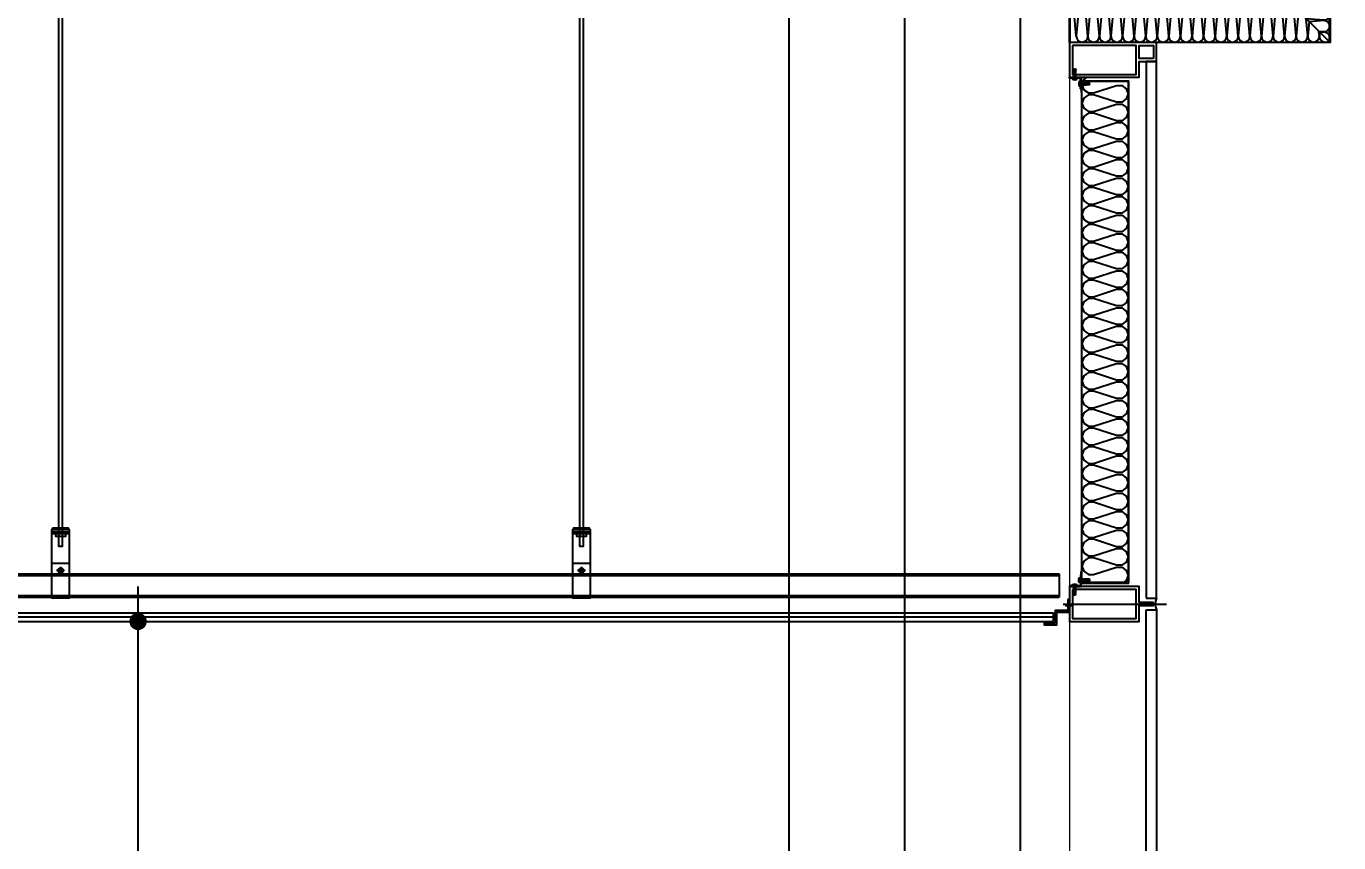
# Model space of a CAD drawing. Header units: millimetres. Extents: x 0 to 672800, y 0 to 118800.
# Drawn here: x 278932 to 281200, y 29061 to 30472 of the extents above; entities that cross this region are included whole.
import ezdxf

# ---------------------------------------------------------------- set-up
doc = ezdxf.new("R2010")
doc.units = ezdxf.units.MM
doc.header["$LTSCALE"] = 200
doc.linetypes.add('CEN-GAUN', pattern=[32.2, 30, -1, 0.2, -1])
doc.linetypes.add('HIDDEN', pattern=[0.375, 0.25, -0.125])
doc.layers.get('DEFPOINTS').update_dxf_attribs({"color": 137})
for name, color, linetype in [('0-S-col', 4, 'Continuous'), ('161', 161, 'Continuous'), ('AA-DWXM-CURT', 4, 'Continuous'), ('BOLT', 8, 'Continuous'), ('CEILING', 6, 'Continuous'), ('CEN', 1, 'CEN-GAUN'), ('deta', 8, 'Continuous'), ('HAT-253', 253, 'Continuous'), ('HAT-INS', 252, 'Continuous'), ('HAT-INS1', 252, 'Continuous'), ('Insul', 252, 'Continuous'), ('PANEL', 6, 'Continuous'), ('STEEL-E', 6, 'Continuous'), ('SYP_INSUL', 252, 'Continuous'), ('WALL', 2, 'Continuous'), ('WIN1', 7, 'Continuous')]:
    doc.layers.add(name, color=color, linetype=linetype)
doc.layers.add('check', color=61, linetype='Continuous', plot=False)
doc.layers.add('insulation', color=8, linetype='Continuous', lineweight=5)
doc.styles.add('$0$스타일1', font='malgun.ttf')
doc.dimstyles.new('CJA', dxfattribs={"dimscale": 300, "dimtxt": 2.7, "dimasz": 1, "dimexe": 2, "dimexo": 3, "dimgap": 1, "dimtad": 1, "dimdec": 0, "dimzin": 1, "dimdsep": 46, "dimlunit": 6, "dimtxsty": '$0$스타일1', "dimblk": 'CJDOT', "dimcen": 0.09, "dimdle": 1, "dimclrd": 256, "dimclre": 256, "dimclrt": 3, "dimadec": 0, "dimazin": 0, "dimtfac": 1, "dimtdec": 0, "dimtix": 1, "dimtmove": 2, "dimatfit": 3, "dimldrblk": 'CJDOT', "dimfxl": 1, "dimtolj": 1, "dimtzin": 1, "dimarcsym": 0})

# ---------------------------------------------------------------- blocks, each defined once
blk = doc.blocks.new('*U333')
at = {"color": 8}
for p, q in [((3539.9, 84), (3509.9, 84)), ((3531.8, 72), (3518, 72)), ((3524.9, 78.2), (3524.9, 65.8)), ((4439.9, 84), (4409.9, 84)), ((4431.8, 72), (4418, 72)), ((4424.9, 78.2), (4424.9, 65.8)), ((326.1, 66), (5250.1, 66)), ((326.1, 63), (5250.1, 63)), ((5250.1, 66), (5250.1, 26)), ((326.1, 29), (5250.1, 29)), ((326.1, 26), (5250.1, 26))]:
    blk.add_line(p, q, dxfattribs=at)
at = {"color": 1}
for p, q in [((5272.5, 11), (5260.7, 11)), ((336.1, -1), (5240.1, -1)), ((336.1, -8), (5240.1, -8)), ((336.1, -16), (5240.1, -16)), ((5240.1, -16), (5240.1, -1))]:
    blk.add_line(p, q, dxfattribs=at)
at = {"color": 8}
for points in [[(3521.5, 2325), (3521.5, 113.9), (3528.2, 113.9), (3528.2, 2325)], [(4421.5, 2325), (4421.5, 113.9), (4428.2, 113.9), (4428.2, 2325)], [(3539.9, 143), (3538.6, 145), (3511.2, 145), (3509.9, 143), (3509.9, 138), (3511.2, 136), (3538.6, 136), (3539.9, 138), (3509.9, 138)], [(4439.9, 143), (4438.6, 145), (4411.2, 145), (4409.9, 143), (4409.9, 138), (4411.2, 136), (4438.6, 136), (4439.9, 138), (4409.9, 138)], [(3516.1, 136), (3516.1, 131), (3533.7, 131), (3533.7, 136)], [(4416.1, 136), (4416.1, 131), (4433.7, 131), (4433.7, 136)]]:
    blk.add_lwpolyline(points, dxfattribs=at)
for points in [[(3509.9, 143), (3539.9, 143), (3539.9, 24), (3509.9, 24)], [(4409.9, 143), (4439.9, 143), (4439.9, 24), (4409.9, 24)]]:
    blk.add_lwpolyline(points, close=True, dxfattribs=at)
at = {"color": 6}
blk.add_lwpolyline([(5243.1, -19), (5224.1, -19), (5224.1, -22), (5246.1, -22), (5246.1, 0), (5268.1, 0), (5268.1, 22), (5265.1, 22), (5265.1, 3), (5243.1, 3)], close=True, dxfattribs=at)
at = {"color": 8}
for centre, radius in [((3524.9, 72), 4.25), ((3524.9, 72), 3.25), ((4424.9, 72), 4.25), ((4424.9, 72), 3.25)]:
    blk.add_circle(centre, radius, dxfattribs=at)
blk = doc.blocks.new('CJDOT')
blk.add_line((-2, 0), (2, 0))
at = {"const_width": 0.5}
blk.add_lwpolyline([(-0.25, 0, 1), (0.25, 0, 1)], format="xyb", close=True, dxfattribs=at)
blk = doc.blocks.new('*D334')
at = {"layer": 'check', "lineweight": -2, "transparency": 16777216}
for p, q in [((279094.1, 29443.6), (279185.6, 29443.6)), ((279125.6, 26473.6), (279125.6, 29413.6)), ((279094.1, 26443.6), (279185.6, 26443.6))]:
    blk.add_line(p, q, dxfattribs=at)
at = {"layer": 'DEFPOINTS', "color": 0, "transparency": 16777216}
for p in [(279004.1, 29443.6), (279125.6, 29443.6), (279004.1, 26443.6)]:
    blk.add_point(p, dxfattribs=at)
at = {"layer": 'check', "lineweight": -2, "transparency": 16777216, "xscale": 30, "yscale": 30, "zscale": 30}
for p, rotation in [((279125.6, 29443.6), 90), ((279125.6, 26443.6), 270)]:
    blk.add_blockref('CJDOT', p, dxfattribs=dict(at, rotation=rotation))
at = {"layer": 'check', "transparency": 16777216, "insert": (279046.9, 27943.6), "char_height": 81, "attachment_point": 5, "rotation": 90, "style": '$0$스타일1'}
blk.add_mtext('\\A1;CH:3,000', dxfattribs=at)
blk = doc.blocks.new('WB-150-C')
at = {"layer": 'WIN1', "color": 251}
blk.add_line((38.9, 30), (217.2, 30), dxfattribs=at)
at = {"layer": 'WIN1'}
blk.add_lwpolyline([(195, 32.5), (170, 32.5), (170, 60), (50, 60), (50, 0), (170, 0), (170, 27.5), (195, 27.5)], close=True, dxfattribs=at)
at = {"layer": 'WIN1', "color": 251}
blk.add_lwpolyline([(55, 55), (55, 5), (165, 5), (165, 55)], close=True, dxfattribs=at)
blk.add_arc((224, 30), 26, 157.3801, 202.6199, dxfattribs=at)
blk = doc.blocks.new('WB-150-E')
at = {"layer": 'WIN1'}
blk.add_lwpolyline([(200, 60), (50, 60), (50, 0), (170, 0), (170, 27.5), (200, 27.5), (200, 60)], dxfattribs=at)
at = {"layer": 'WIN1', "color": 251}
blk.add_lwpolyline([(55, 55), (55, 5), (165, 5), (165, 55)], close=True, dxfattribs=at)
blk.add_lwpolyline([(195, 32.5), (170, 32.5), (170, 55), (195, 55), (195, 32.5)], dxfattribs=at)
blk = doc.blocks.new('WWW-150')
at = {"layer": 'AA-DWXM-CURT'}
for points in [[(182, 3040), (200, 3040), (200, 3967.5), (182, 3967.5)], [(182, 3020), (200, 3020), (200, 1040), (182, 1040)]]:
    blk.add_lwpolyline(points, close=True, dxfattribs=at)
at = {"layer": 'insulation'}
blk.add_line((50, 3940), (50, 60), dxfattribs=at)
for name, p in [('WB-150-E', (0, 3940)), ('WB-150-C', (0, 3000))]:
    blk.add_blockref(name, p, dxfattribs=at)
blk = doc.blocks.new('SCW-1')
at = {"layer": 'BOLT', "color": 8, "linetype": 'HIDDEN', "ltscale": 0.5}
for p, q in [((150, 3), (150, 9)), ((154.1, 12), (151.1, 9)), ((151.1, 9), (151.1, 3)), ((151.1, 3), (154.1, 0)), ((153.1, 5.4), (153.1, 6.6)), ((153.1, 6.6), (154.5, 6.6)), ((154.5, 5.4), (153.1, 5.4)), ((154.5, 12), (154.1, 12)), ((154.1, 0), (154.5, 0)), ((154.5, 6.6), (154.5, 12)), ((154.5, 0), (154.5, 5.4))]:
    blk.add_line(p, q, dxfattribs=at)
for points in [[(0, 6), (9, 7), (11, 9), (12, 7), (10, 3)], [(10, 3), (5, 3), (0, 6), (5, 9), (11, 9)], [(150, 3), (10, 3)], [(11, 9), (150, 9)]]:
    blk.add_lwpolyline(points, dxfattribs=at)
for centre, start, end in [((150.6, 9.2), 199.4712, 340.5288), ((150.6, 2.8), 19.4712, 160.5288)]:
    blk.add_arc(centre, 0.6, start, end, dxfattribs=at)
blk = doc.blocks.new('PANEL-135C')
at = {"layer": '161'}
blk.add_line((315, 1000), (465, 1000), dxfattribs=at)
at = {"layer": 'BOLT', "color": 8, "linetype": 'HIDDEN', "ltscale": 0.5}
for p, q in [((427.2, 1020.4), (423.8, 1017)), ((423.8, 1017), (423.8, 1011)), ((427.2, 1007.6), (423.8, 1011)), ((427.2, 1006.4), (423.8, 1003)), ((423.8, 1003), (423.8, 997)), ((427.2, 1019.3), (424.2, 1016.3)), ((427.2, 1008.7), (424.2, 1011.7)), ((427.2, 1005.3), (424.2, 1002.3)), ((426.4, 994.4), (423.8, 997)), ((427.2, 994.7), (424.2, 997.7)), ((427.2, 993.9), (427.2, 993.9))]:
    blk.add_line(p, q, dxfattribs=at)
at = {"layer": 'HAT-INS1'}
for points in [[(439.2, 978.5), (325.5, 988.5, 1), (325.5, 968.5), (439.2, 978.5), (439.2, 978.5, -1), (439.2, 958.5, -1)], [(439.2, 958.5), (325.5, 968.5, 1), (325.5, 948.5), (439.2, 958.5), (439.2, 958.5, -1), (439.2, 938.5, -1)], [(439.2, 938.5), (325.5, 948.5, 1), (325.5, 928.5), (439.2, 938.5), (439.2, 938.5, -1), (439.2, 918.5, -1)], [(439.2, 918.5), (325.5, 928.5, 1), (325.5, 908.5), (439.2, 918.5), (439.2, 918.5, -1), (439.2, 898.5, -1)], [(439.2, 898.5), (325.5, 908.5, 1), (325.5, 888.5), (439.2, 898.5), (439.2, 898.5, -1), (439.2, 878.5, -1)], [(439.2, 878.5), (325.5, 888.5, 1), (325.5, 868.5), (439.2, 878.5), (439.2, 878.5, -1), (439.2, 858.5, -1)], [(439.2, 858.5), (325.5, 868.5, 1), (325.5, 848.5), (439.2, 858.5), (439.2, 858.5, -1), (439.2, 838.5, -1)], [(439.2, 838.5), (325.5, 848.5, 1), (325.5, 828.5), (439.2, 838.5), (439.2, 838.5, -1), (439.2, 818.5, -1)], [(439.2, 818.5), (325.5, 828.5, 1), (325.5, 808.5), (439.2, 818.5), (439.2, 818.5, -1), (439.2, 798.5, -1)], [(439.2, 798.5), (325.5, 808.5, 1), (325.5, 788.5), (439.2, 798.5), (439.2, 798.5, -1), (439.2, 778.5, -1)], [(439.2, 778.5), (325.5, 788.5, 1), (325.5, 768.5), (439.2, 778.5), (439.2, 778.5, -1), (439.2, 758.5, -1)], [(439.2, 758.5), (325.5, 768.5, 1), (325.5, 748.5), (439.2, 758.5), (439.2, 758.5, -1), (439.2, 738.5, -1)], [(439.2, 738.5), (325.5, 748.5, 1), (325.5, 728.5), (439.2, 738.5), (439.2, 738.5, -1), (439.2, 718.5, -1)], [(439.2, 718.5), (325.5, 728.5, 1), (325.5, 708.5), (439.2, 718.5), (439.2, 718.5, -1), (439.2, 698.5, -1)], [(439.2, 698.5), (325.5, 708.5, 1), (325.5, 688.5), (439.2, 698.5), (439.2, 698.5, -1), (439.2, 678.5, -1)], [(439.2, 678.5), (325.5, 688.5, 1), (325.5, 668.5), (439.2, 678.5), (439.2, 678.5, -1), (439.2, 658.5, -1)], [(439.2, 658.5), (325.5, 668.5, 1), (325.5, 648.5), (439.2, 658.5), (439.2, 658.5, -1), (439.2, 638.5, -1)], [(439.2, 638.5), (325.5, 648.5, 1), (325.5, 628.5), (439.2, 638.5), (439.2, 638.5, -1), (439.2, 618.5, -1)], [(439.2, 618.5), (325.5, 628.5, 1), (325.5, 608.5), (439.2, 618.5), (439.2, 618.5, -1), (439.2, 598.5, -1)], [(439.2, 598.5), (325.5, 608.5, 1), (325.5, 588.5), (439.2, 598.5), (439.2, 598.5, -1), (439.2, 578.5, -1)], [(439.2, 578.5), (325.5, 588.5, 1), (325.5, 568.5), (439.2, 578.5), (439.2, 578.5, -1), (439.2, 558.5, -1)], [(439.2, 558.5), (325.5, 568.5, 1), (325.5, 548.5), (439.2, 558.5), (439.2, 558.5, -1), (439.2, 538.5, -1)], [(439.2, 538.5), (325.5, 548.5, 1), (325.5, 528.5), (439.2, 538.5), (439.2, 538.5, -1), (439.2, 518.5, -1)], [(439.2, 518.5), (325.5, 528.5, 1), (325.5, 508.5), (439.2, 518.5), (439.2, 518.5, -1), (439.2, 498.5, -1)], [(439.2, 498.5), (325.5, 508.5, 1), (325.5, 488.5), (439.2, 498.5), (439.2, 498.5, -1), (439.2, 478.5, -1)], [(439.2, 478.5), (325.5, 488.5, 1), (325.5, 468.5), (439.2, 478.5), (439.2, 478.5, -1), (439.2, 458.5, -1)], [(439.2, 458.5), (325.5, 468.5, 1), (325.5, 448.5), (439.2, 458.5), (439.2, 458.5, -1), (439.2, 438.5, -1)], [(439.2, 438.5), (325.5, 448.5, 1), (325.5, 428.5), (439.2, 438.5), (439.2, 438.5, -1), (439.2, 418.5, -1)], [(439.2, 418.5), (325.5, 428.5, 1), (325.5, 408.5), (439.2, 418.5), (439.2, 418.5, -1), (439.2, 398.5, -1)], [(439.2, 398.5), (325.5, 408.5, 1), (325.5, 388.5), (439.2, 398.5), (439.2, 398.5, -1), (439.2, 378.5, -1)], [(439.2, 378.5), (325.5, 388.5, 1), (325.5, 368.5), (439.2, 378.5), (439.2, 378.5, -1), (439.2, 358.5, -1)], [(439.2, 358.5), (325.5, 368.5, 1), (325.5, 348.5), (439.2, 358.5), (439.2, 358.5, -1), (439.2, 338.5, -1)], [(439.2, 338.5), (325.5, 348.5, 1), (325.5, 328.5), (439.2, 338.5), (439.2, 338.5, -1), (439.2, 318.5, -1)], [(439.2, 318.5), (325.5, 328.5, 1), (325.5, 308.5), (439.2, 318.5), (439.2, 318.5, -1), (439.2, 298.5, -1)], [(439.2, 298.5), (325.5, 308.5, 1), (325.5, 288.5), (439.2, 298.5), (439.2, 298.5, -1), (439.2, 278.5, -1)], [(439.2, 278.5), (325.5, 288.5, 1), (325.5, 268.5), (439.2, 278.5), (439.2, 278.5, -1), (439.2, 258.5, -1)], [(439.2, 258.5), (325.5, 268.5, 1), (325.5, 248.5), (439.2, 258.5), (439.2, 258.5, -1), (439.2, 238.5, -1)], [(439.2, 238.5), (325.5, 248.5, 1), (325.5, 228.5), (439.2, 238.5), (439.2, 238.5, -1), (439.2, 218.5, -1)], [(439.2, 218.5), (325.5, 228.5, 1), (325.5, 208.5), (439.2, 218.5), (439.2, 218.5, -1), (439.2, 198.5, -1)], [(439.2, 198.5), (325.5, 208.5, 1), (325.5, 188.5), (439.2, 198.5), (439.2, 198.5, -1), (439.2, 178.5, -1)], [(439.2, 178.5), (325.5, 188.5, 1), (325.5, 168.5), (439.2, 178.5), (439.2, 178.5, -1), (439.2, 158.5, -1)], [(439.2, 158.5), (325.5, 168.5, 1), (325.5, 148.5), (439.2, 158.5), (439.2, 158.5, -1), (439.2, 138.5, -1)], [(439.2, 138.5), (325.5, 148.5, 1), (325.5, 128.5), (439.2, 138.5), (439.2, 138.5, -1), (439.2, 118.5, -1)], [(11.5, 10.8), (1.5, 124.5, -1), (21.5, 124.5), (11.5, 10.8), (11.5, 10.8, 1), (31.5, 10.8, 1)], [(31.5, 10.8), (21.5, 124.5, -1), (41.5, 124.5), (31.5, 10.8), (31.5, 10.8, 1), (51.5, 10.8, 1)], [(51.5, 10.8), (41.5, 124.5, -1), (61.5, 124.5), (51.5, 10.8), (51.5, 10.8, 1), (71.5, 10.8, 1)], [(71.5, 10.8), (61.5, 124.5, -1), (81.5, 124.5), (71.5, 10.8), (71.5, 10.8, 1), (91.5, 10.8, 1)], [(91.5, 10.8), (81.5, 124.5, -1), (101.5, 124.5), (91.5, 10.8), (91.5, 10.8, 1), (111.5, 10.8, 1)], [(111.5, 10.8), (101.5, 124.5, -1), (121.5, 124.5), (111.5, 10.8), (111.5, 10.8, 1), (131.5, 10.8, 1)], [(131.5, 10.8), (121.5, 124.5, -1), (141.5, 124.5), (131.5, 10.8), (131.5, 10.8, 1), (151.5, 10.8, 1)], [(151.5, 10.8), (141.5, 124.5, -1), (161.5, 124.5), (151.5, 10.8), (151.5, 10.8, 1), (171.5, 10.8, 1)], [(171.5, 10.8), (161.5, 124.5, -1), (181.5, 124.5), (171.5, 10.8), (171.5, 10.8, 1), (191.5, 10.8, 1)], [(191.5, 10.8), (181.5, 124.5, -1), (201.5, 124.5), (191.5, 10.8), (191.5, 10.8, 1), (211.5, 10.8, 1)], [(211.5, 10.8), (201.5, 124.5, -1), (221.5, 124.5), (211.5, 10.8), (211.5, 10.8, 1), (231.5, 10.8, 1)], [(231.5, 10.8), (221.5, 124.5, -1), (241.5, 124.5), (231.5, 10.8), (231.5, 10.8, 1), (251.5, 10.8, 1)], [(251.5, 10.8), (241.5, 124.5, -1), (261.5, 124.5), (251.5, 10.8), (251.5, 10.8, 1), (271.5, 10.8, 1)], [(271.5, 10.8), (261.5, 124.5, -1), (281.5, 124.5), (271.5, 10.8), (271.5, 10.8, 1), (291.5, 10.8, 1)], [(291.5, 10.8), (281.5, 124.5, -1), (301.5, 124.5), (291.5, 10.8), (291.5, 10.8, 1), (311.5, 10.8, 1)], [(311.5, 10.8), (301.5, 124.5, -1), (321.5, 124.5), (311.5, 10.8), (311.5, 10.8, 1), (331.5, 10.8, 1)], [(331.5, 10.8), (321.5, 124.5, -0.086788), (322.1, 127.9, -0.086788)], [(439.2, 118.5), (325.5, 128.5, 0.086788), (322.1, 127.9, 0.086788)], [(340.2, 109.8), (439.2, 118.5), (439.2, 118.5, -1), (439.2, 98.5)], [(340.2, 109.8), (331.5, 10.8), (331.5, 10.8, 1), (351.5, 10.8)], [(358.6, 91.4), (351.5, 10.8), (351.5, 10.8, 1), (371.5, 10.8)], [(358.6, 91.4), (439.2, 98.5), (439.2, 98.5, -1), (439.2, 78.5)], [(377, 73), (371.5, 10.8), (371.5, 10.8, 1), (391.5, 10.8)], [(377, 73), (439.2, 78.5), (439.2, 78.5, -1), (439.2, 58.5)], [(395.4, 54.6), (391.5, 10.8), (391.5, 10.8, 1), (411.5, 10.8)], [(395.4, 54.6), (439.2, 58.5), (439.2, 58.5, -1), (439.2, 38.5)], [(413.8, 36.2), (411.5, 10.8), (411.5, 10.8, 1), (431.5, 10.8)], [(413.8, 36.2), (439.2, 38.5), (439.2, 38.5, -1), (439.2, 18.5)], [(432.1, 17.9), (431.5, 10.8), (431.5, 10.8, 0.610339), (447.3, 2.7, 0.610339)], [(432.1, 17.9), (439.2, 18.5), (439.2, 18.5, -0.610339), (447.3, 2.7, -0.610339)]]:
    blk.add_lwpolyline(points, format="xyb", dxfattribs=at)
for points in [[(439.2, 98.5), (343.1, 106.9)], [(351.5, 10.8), (343.1, 106.9)], [(439.2, 78.5), (365, 85)], [(371.5, 10.8), (365, 85)], [(439.2, 58.5), (386.9, 63.1)], [(391.5, 10.8), (386.9, 63.1)], [(439.2, 38.5), (408.8, 41.2)], [(411.5, 10.8), (408.8, 41.2)], [(439.2, 18.5), (430.8, 19.2)], [(431.5, 10.8), (430.8, 19.2)]]:
    blk.add_lwpolyline(points, dxfattribs=at)
at = {"layer": 'Insul', "color": 251}
blk.add_lwpolyline([(329.9, 1038.5), (329, 1038.5, -0.414214), (328.7, 1038.8), (328.7, 1039), (328.7, 1039.5, -0.414214), (331.7, 1042.5), (336.7, 1043.2), (344.2, 1043.2, 0.414214), (344.7, 1043.7), (344.7, 1044, 0.414214), (344.2, 1044.5), (331.1, 1044.5), (329.5, 1044.1, -0.487928), (329.1, 1044.4), (329.1, 1044.5, -0.414214), (331.1, 1046.5), (382.7, 1046.5), (424.4, 1046.5, -0.414214), (426.4, 1044.5), (426.4, 1044.4, -0.487928), (426, 1044.1), (424.4, 1044.5), (411.3, 1044.5, 0.414214), (410.8, 1044), (410.8, 1043.7, 0.414214), (411.3, 1043.2), (418.9, 1043.2), (423.9, 1042.5, -0.414214), (426.9, 1039.5), (426.9, 1039), (426.9, 1038.8, -0.414214), (426.6, 1038.5), (425.7, 1038.5, -0.414214), (425.4, 1038.8), (425.4, 1039, 0.414214), (423.9, 1040.5), (418.9, 1041.2), (410.3, 1041.2, -0.414214), (408.8, 1042.7), (408.8, 1044, 0.414214), (408.3, 1044.5), (382.7, 1044.5), (347.2, 1044.5, 0.414214), (346.7, 1044), (346.7, 1042.7, -0.414214), (345.2, 1041.2), (336.7, 1041.2), (331.7, 1040.5, 0.414214), (330.2, 1039), (330.2, 1038.8, -0.414214)], format="xyb", close=True, dxfattribs=at)
blk.add_lwpolyline([(329.9, 1038.5), (329, 1038.5, -0.414214), (328.7, 1038.8), (328.7, 1039), (328.7, 1039.5, -0.414214), (331.7, 1042.5), (336.7, 1043.2), (344.2, 1043.2, 0.414214), (344.7, 1043.7), (344.7, 1044, 0.414214), (344.2, 1044.5), (331.1, 1044.5), (329.5, 1044.1, -0.487928), (329.1, 1044.4), (329.1, 1044.5, -0.414214), (331.1, 1046.5), (382.7, 1046.5), (424.4, 1046.5, -0.414214), (426.4, 1044.5), (426.4, 1044.4, -0.487928), (426, 1044.1), (424.4, 1044.5), (411.3, 1044.5, 0.414214), (410.8, 1044), (410.8, 1043.7, 0.414214), (411.3, 1043.2), (418.9, 1043.2), (423.9, 1042.5, -0.414214), (426.9, 1039.5), (426.9, 1039), (426.9, 1038.8, -0.414214), (426.6, 1038.5), (425.7, 1038.5, -0.414214), (425.4, 1038.8), (425.4, 1039, 0.414214), (423.9, 1040.5), (418.9, 1041.2), (410.3, 1041.2, -0.414214), (408.8, 1042.7), (408.8, 1044, 0.414214), (408.3, 1044.5), (382.7, 1044.5), (347.2, 1044.5, 0.414214), (346.7, 1044), (346.7, 1042.7, -0.414214), (345.2, 1041.2), (336.7, 1041.2), (331.7, 1040.5, 0.414214), (330.2, 1039), (330.2, 1038.8, -0.414214)], format="xyb", close=True, dxfattribs=at)
at = {"layer": 'PANEL', "ltscale": 3}
blk.add_lwpolyline([(421, 1043.3), (421, 1044.1), (426, 1044.1, -0.414214), (428, 1042.1), (428, 996.3, 0.39552), (432.2, 991.8), (445.3, 990.9, -0.39896), (450, 985.9), (450, 0), (0, 0), (0, 135), (315, 135), (315, 1024.9, -0.414214), (317, 1026.9), (326, 1026.9, 0.414214), (327.5, 1028.4), (327.5, 1042.1, -0.414214), (329.5, 1044.1), (334.5, 1044.1), (334.5, 1043.6), (329.5, 1043.6, 0.414214), (328, 1042.1), (328, 1028.4, -0.414214), (326, 1026.4), (317, 1026.4, 0.414214), (315.5, 1024.9), (315.5, 134.5), (0.5, 134.5), (0.5, 0.8), (449.2, 0.8), (449.2, 985.9, 0.399273), (445.2, 990.1), (432.2, 991, -0.39552), (427.2, 996.3), (427.2, 1042.1, 0.414214), (426, 1043.3), (421, 1043.3)], format="xyb", dxfattribs=at)
at = {"layer": 'STEEL-E'}
blk.add_line((315, 135), (450, 0), dxfattribs=at)
blk.add_line((315, 135), (450, 0), dxfattribs=at)
at = {"layer": 'SYP_INSUL'}
for points in [[(408.8, 1043.2), (394.9, 1044.5)], [(427.2, 1041.4), (426.1, 1041.5)], [(426.9, 1039), (427.2, 1039.1)]]:
    blk.add_lwpolyline(points, dxfattribs=at)
at = {"layer": 'WALL', "color": 3}
blk.add_line((421, 1043.3), (421, 1043.3), dxfattribs=at)
blk.add_blockref('SCW-1', (288.8, 994))
blk = doc.blocks.new('BACK-PL')
at = {"layer": 'deta', "lineweight": 25}
for p, q in [((-6.8, 889.3), (-10.8, 890.1)), ((-6.8, 887.8), (-10.8, 888.6)), ((-6.8, 886.2), (-10.8, 887)), ((-6.8, 884.6), (-10.8, 885.4)), ((-10.4, 888.9), (-10.4, 889.9)), ((-10.4, 887.4), (-10.4, 888.3)), ((-10.4, 885.8), (-10.4, 886.7)), ((-10.4, 884.2), (-10.4, 885.2)), ((-8.8, 894.8), (-8.2, 889.9)), ((-7.1, 890.4), (-8.8, 894.8)), ((-8.8, 878.8), (-8.8, 894.8)), ((-7.1, 888), (-7.1, 888.9)), ((-7.1, 886.4), (-7.1, 887.4)), ((-7.1, 884.8), (-7.1, 885.8)), ((-102.4, 6), (-102.4, 874)), ((-20, 874), (-102.4, 874)), ((-101.2, 872.8), (-101.2, 7.2)), ((-101.2, 872.8), (-21.2, 872.8)), ((-30.4, 870.5), (-34.8, 868.9)), ((-34.8, 868.9), (-29.9, 869.5)), ((-18.8, 868.9), (-34.8, 868.9)), ((-29.3, 870.9), (-30.1, 866.9)), ((-29, 867.2), (-29.9, 867.2)), ((-28, 870.5), (-29, 870.5)), ((-27.8, 870.9), (-28.6, 866.9)), ((-27.4, 867.2), (-28.3, 867.2)), ((-26.4, 870.5), (-27.4, 870.5)), ((-26.2, 870.9), (-27, 866.9)), ((-25.8, 867.2), (-26.7, 867.2)), ((-24.8, 870.5), (-25.8, 870.5)), ((-24.6, 870.9), (-25.4, 866.9)), ((-24.2, 867.2), (-25.2, 867.2)), ((-23.2, 870.5), (-24.2, 870.5)), ((-23, 870.9), (-23.8, 866.9)), ((-22.6, 867.2), (-23.6, 867.2)), ((-21.6, 870.5), (-22.6, 870.5)), ((-21.4, 870.9), (-22.2, 866.9)), ((-21.2, 7.2), (-21.2, 872.8)), ((-20, 880), (-20, 854)), ((-6.8, 883), (-10.8, 883.8)), ((-6.8, 881.4), (-10.8, 882.2)), ((-10.4, 882.6), (-10.4, 883.6)), ((-7.1, 883.2), (-7.1, 884.2)), ((-7.1, 881.6), (-7.1, 882.6)), ((-20, 854), (-21.2, 854)), ((-20, 26), (-21.2, 26)), ((-20, 6), (-20, 26)), ((-20, 6), (-102.4, 6)), ((-101.2, 7.2), (-21.2, 7.2)), ((-30.4, 9.5), (-34.8, 11.1)), ((-34.8, 11.1), (-29.9, 10.5)), ((-18.8, 11.1), (-34.8, 11.1)), ((-29.3, 9.1), (-30.1, 13.1)), ((-29, 12.8), (-29.9, 12.8)), ((-28, 9.5), (-29, 9.5)), ((-27.8, 9.1), (-28.6, 13.1)), ((-27.4, 12.8), (-28.3, 12.8)), ((-26.4, 9.5), (-27.4, 9.5)), ((-26.2, 9.1), (-27, 13.1)), ((-25.8, 12.8), (-26.7, 12.8)), ((-24.8, 9.5), (-25.8, 9.5)), ((-24.6, 9.1), (-25.4, 13.1)), ((-24.2, 12.8), (-25.2, 12.8)), ((-23.2, 9.5), (-24.2, 9.5)), ((-23, 9.1), (-23.8, 13.1)), ((-22.6, 12.8), (-23.6, 12.8)), ((-21.6, 9.5), (-22.6, 9.5)), ((-21.4, 9.1), (-22.2, 13.1)), ((-8.8, 1.2), (-8.8, -14.8)), ((-6.8, -1.4), (-10.8, -2.2)), ((-6.8, -3), (-10.8, -3.8)), ((-6.8, -4.6), (-10.8, -5.4)), ((-6.8, -6.2), (-10.8, -7)), ((-6.8, -7.8), (-10.8, -8.6)), ((-6.8, -9.3), (-10.8, -10.1)), ((-10.4, -2.6), (-10.4, -3.6)), ((-10.4, -4.2), (-10.4, -5.2)), ((-10.4, -5.8), (-10.4, -6.7)), ((-10.4, -7.4), (-10.4, -8.3)), ((-10.4, -8.9), (-10.4, -9.9)), ((-8.8, -14.8), (-8.2, -9.9)), ((-7.1, -10.4), (-8.8, -14.8)), ((-7.1, -1.6), (-7.1, -2.6)), ((-7.1, -3.2), (-7.1, -4.2)), ((-7.1, -4.8), (-7.1, -5.8)), ((-7.1, -6.4), (-7.1, -7.4)), ((-7.1, -8), (-7.1, -8.9))]:
    blk.add_line(p, q, dxfattribs=at)
for points in [[(-10.4, 889.9), (-7.1, 888.9), (-6.8, 889.3), (-7.1, 889.6), (-10.4, 890.5), (-10.8, 890.1)], [(-10.4, 888.3), (-7.1, 887.4), (-6.8, 887.8), (-7.1, 888), (-10.4, 888.9), (-10.8, 888.6)], [(-10.4, 886.7), (-7.1, 885.8), (-6.8, 886.2), (-7.1, 886.4), (-10.4, 887.4), (-10.8, 887)], [(-10.4, 885.2), (-7.1, 884.2), (-6.8, 884.6), (-7.1, 884.8), (-10.4, 885.8), (-10.8, 885.4)], [(-29.9, 867.2), (-29, 870.5), (-29.3, 870.9), (-29.6, 870.5), (-30.5, 867.2), (-30.1, 866.9)], [(-28.3, 867.2), (-27.4, 870.5), (-27.8, 870.9), (-28, 870.5), (-29, 867.2), (-28.6, 866.9)], [(-26.7, 867.2), (-25.8, 870.5), (-26.2, 870.9), (-26.4, 870.5), (-27.4, 867.2), (-27, 866.9)], [(-25.2, 867.2), (-24.2, 870.5), (-24.6, 870.9), (-24.8, 870.5), (-25.8, 867.2), (-25.4, 866.9)], [(-23.6, 867.2), (-22.6, 870.5), (-23, 870.9), (-23.2, 870.5), (-24.2, 867.2), (-23.8, 866.9)], [(-22, 867.2), (-21, 870.5), (-21.4, 870.9), (-21.6, 870.5), (-22.6, 867.2), (-22.2, 866.9)], [(-10.4, 883.6), (-7.1, 882.6), (-6.8, 883), (-7.1, 883.2), (-10.4, 884.2), (-10.8, 883.8)], [(-10.4, 882), (-7.1, 881), (-6.8, 881.4), (-7.1, 881.6), (-10.4, 882.6), (-10.8, 882.2)], [(-29.9, 12.8), (-29, 9.5), (-29.3, 9.1), (-29.6, 9.5), (-30.5, 12.8), (-30.1, 13.1)], [(-28.3, 12.8), (-27.4, 9.5), (-27.8, 9.1), (-28, 9.5), (-29, 12.8), (-28.6, 13.1)], [(-26.7, 12.8), (-25.8, 9.5), (-26.2, 9.1), (-26.4, 9.5), (-27.4, 12.8), (-27, 13.1)], [(-25.2, 12.8), (-24.2, 9.5), (-24.6, 9.1), (-24.8, 9.5), (-25.8, 12.8), (-25.4, 13.1)], [(-23.6, 12.8), (-22.6, 9.5), (-23, 9.1), (-23.2, 9.5), (-24.2, 12.8), (-23.8, 13.1)], [(-22, 12.8), (-21, 9.5), (-21.4, 9.1), (-21.6, 9.5), (-22.6, 12.8), (-22.2, 13.1)], [(-10.4, -2), (-7.1, -1), (-6.8, -1.4), (-7.1, -1.6), (-10.4, -2.6), (-10.8, -2.2)], [(-10.4, -3.6), (-7.1, -2.6), (-6.8, -3), (-7.1, -3.2), (-10.4, -4.2), (-10.8, -3.8)], [(-10.4, -5.2), (-7.1, -4.2), (-6.8, -4.6), (-7.1, -4.8), (-10.4, -5.8), (-10.8, -5.4)], [(-10.4, -6.7), (-7.1, -5.8), (-6.8, -6.2), (-7.1, -6.4), (-10.4, -7.4), (-10.8, -7)], [(-10.4, -8.3), (-7.1, -7.4), (-6.8, -7.8), (-7.1, -8), (-10.4, -8.9), (-10.8, -8.6)], [(-10.4, -9.9), (-7.1, -8.9), (-6.8, -9.3), (-7.1, -9.6), (-10.4, -10.5), (-10.8, -10.1)]]:
    blk.add_lwpolyline(points, close=True, dxfattribs=at)
for points in [[(-7.1, 889.6), (-7, 893.6), (-8.8, 894.8), (-10.5, 893.6), (-10.4, 890.5)], [(-29.6, 870.5), (-33.6, 870.6), (-34.8, 868.9), (-33.6, 867.1), (-30.5, 867.2)], [(-20, 860), (-18.8, 860), (-18.8, 878.8), (0, 878.8), (0, 880), (-20, 880), (-20, 860)], [(-29.6, 9.5), (-33.6, 9.4), (-34.8, 11.1), (-33.6, 12.9), (-30.5, 12.8)], [(-20, 20), (-18.8, 20), (-18.8, 1.2), (0, 1.2), (0, 0), (-20, 0), (-20, 20)], [(-7.1, -9.6), (-7, -13.6), (-8.8, -14.8), (-10.5, -13.6), (-10.4, -10.5)]]:
    blk.add_lwpolyline(points, dxfattribs=at)
for points in [[(-21, 870.5), (-19.3, 870.5, 0.414214), (-18.8, 871), (-18.8, 872.2, -0.383591), (-18.4, 872.7, -0.058295), (-16.8, 872.7, -0.28422), (-16.4, 872.4, -0.169538), (-16.4, 865.4, -0.28422), (-16.8, 865, -0.058295), (-18.4, 865, -0.383591), (-18.8, 865.5), (-18.8, 866.7, 0.414214), (-19.3, 867.2), (-22, 867.2)], [(-7.1, 881), (-7.1, 879.3, 0.414214), (-6.6, 878.8), (-5.4, 878.8, -0.383591), (-4.9, 878.4, -0.058295), (-4.9, 876.8, -0.28422), (-5.3, 876.4, -0.169538), (-12.3, 876.4, -0.28422), (-12.6, 876.8, -0.058295), (-12.6, 878.4, -0.383591), (-12.1, 878.8), (-10.9, 878.8, 0.414214), (-10.4, 879.3), (-10.4, 882)], [(-21, 9.5), (-19.3, 9.5, -0.414214), (-18.8, 9), (-18.8, 7.8, 0.383591), (-18.4, 7.3, 0.058295), (-16.8, 7.3, 0.28422), (-16.4, 7.6, 0.169538), (-16.4, 14.6, 0.28422), (-16.8, 15, 0.058295), (-18.4, 15, 0.383591), (-18.8, 14.5), (-18.8, 13.3, -0.414214), (-19.3, 12.8), (-22, 12.8)], [(-7.1, -1), (-7.1, 0.7, -0.414214), (-6.6, 1.2), (-5.4, 1.2, 0.383591), (-4.9, 1.6, 0.058295), (-4.9, 3.2, 0.28422), (-5.3, 3.6, 0.169538), (-12.3, 3.6, 0.28422), (-12.6, 3.2, 0.058295), (-12.6, 1.6, 0.383591), (-12.1, 1.2), (-10.9, 1.2, -0.414214), (-10.4, 0.7), (-10.4, -2)]]:
    blk.add_lwpolyline(points, format="xyb", dxfattribs=at)
at = {"layer": 'HAT-INS'}
blk.add_lwpolyline([(-28.1, 878.8), (-24.4, 876.2), (-21.2, 867.4), (-24.4, 858.6), (-32.4, 853), (-41.2, 853), (-81.2, 865.8), (-90, 865.8), (-98, 860.2), (-101.2, 851.4), (-98, 842.6), (-90, 837), (-81.2, 837), (-41.2, 849.8), (-32.4, 849.8), (-24.4, 844.2), (-21.2, 835.4), (-24.4, 826.6), (-32.4, 821), (-41.2, 821), (-81.2, 833.8), (-90, 833.8), (-98, 828.2), (-101.2, 819.4), (-98, 810.6), (-90, 805), (-81.2, 805), (-41.2, 817.8), (-32.4, 817.8), (-24.4, 812.2), (-21.2, 803.4), (-24.4, 794.6), (-32.4, 789), (-41.2, 789), (-81.2, 801.8), (-90, 801.8), (-98, 796.2), (-101.2, 787.4), (-98, 778.6), (-90, 773), (-81.2, 773), (-41.2, 785.8), (-32.4, 785.8), (-24.4, 780.2), (-21.2, 771.4), (-24.4, 762.6), (-32.4, 757), (-41.2, 757), (-81.2, 769.8), (-90, 769.8), (-98, 764.2), (-101.2, 755.4), (-98, 746.6), (-90, 741), (-81.2, 741), (-41.2, 753.8), (-32.4, 753.8), (-24.4, 748.2), (-21.2, 739.4), (-24.4, 730.6), (-32.4, 725), (-41.2, 725), (-81.2, 737.8), (-90, 737.8), (-98, 732.2), (-101.2, 723.4), (-98, 714.6), (-90, 709), (-81.2, 709), (-41.2, 721.8), (-32.4, 721.8), (-24.4, 716.2), (-21.2, 707.4), (-24.4, 698.6), (-32.4, 693), (-41.2, 693), (-81.2, 705.8), (-90, 705.8), (-98, 700.2), (-101.2, 691.4), (-98, 682.6), (-90, 677), (-81.2, 677), (-41.2, 689.8), (-32.4, 689.8), (-24.4, 684.2), (-21.2, 675.4), (-24.4, 666.6), (-32.4, 661), (-41.2, 661), (-81.2, 673.8), (-90, 673.8), (-98, 668.2), (-101.2, 659.4), (-98, 650.6), (-90, 645), (-81.2, 645), (-41.2, 657.8), (-32.4, 657.8), (-24.4, 652.2), (-21.2, 643.4), (-24.4, 634.6), (-32.4, 629), (-41.2, 629), (-81.2, 641.8), (-90, 641.8), (-98, 636.2), (-101.2, 627.4), (-98, 618.6), (-90, 613), (-81.2, 613), (-41.2, 625.8), (-32.4, 625.8), (-24.4, 620.2), (-21.2, 611.4), (-24.4, 602.6), (-32.4, 597), (-41.2, 597), (-81.2, 609.8), (-90, 609.8), (-98, 604.2), (-101.2, 595.4), (-98, 586.6), (-90, 581), (-81.2, 581), (-41.2, 593.8), (-32.4, 593.8), (-24.4, 588.2), (-21.2, 579.4), (-24.4, 570.6), (-32.4, 565), (-41.2, 565), (-81.2, 577.8), (-90, 577.8), (-98, 572.2), (-101.2, 563.4), (-98, 554.6), (-90, 549), (-81.2, 549), (-41.2, 561.8), (-32.4, 561.8), (-24.4, 556.2), (-21.2, 547.4), (-24.4, 538.6), (-32.4, 533), (-41.2, 533), (-81.2, 545.8), (-90, 545.8), (-98, 540.2), (-101.2, 531.4), (-98, 522.6), (-90, 517), (-81.2, 517), (-41.2, 529.8), (-32.4, 529.8), (-24.4, 524.2), (-21.2, 515.4), (-24.4, 506.6), (-32.4, 501), (-41.2, 501), (-81.2, 513.8), (-90, 513.8), (-98, 508.2), (-101.2, 499.4), (-98, 490.6), (-90, 485), (-81.2, 485), (-41.2, 497.8), (-32.4, 497.8), (-24.4, 492.2), (-21.2, 483.4), (-24.4, 474.6), (-32.4, 469), (-41.2, 469), (-81.2, 481.8), (-90, 481.8), (-98, 476.2), (-101.2, 467.4), (-98, 458.6), (-90, 453), (-81.2, 453), (-41.2, 465.8), (-32.4, 465.8), (-24.4, 460.2), (-21.2, 451.4), (-24.4, 442.6), (-32.4, 437), (-41.2, 437), (-81.2, 449.8), (-90, 449.8), (-98, 444.2), (-101.2, 435.4), (-98, 426.6), (-90, 421), (-81.2, 421), (-41.2, 433.8), (-32.4, 433.8), (-24.4, 428.2), (-21.2, 419.4), (-24.4, 410.6), (-32.4, 405), (-41.2, 405), (-81.2, 417.8), (-90, 417.8), (-98, 412.2), (-101.2, 403.4), (-98, 394.6), (-90, 389), (-81.2, 389), (-41.2, 401.8), (-32.4, 401.8), (-24.4, 396.2), (-21.2, 387.4), (-24.4, 378.6), (-32.4, 373), (-41.2, 373), (-81.2, 385.8), (-90, 385.8), (-98, 380.2), (-101.2, 371.4), (-98, 362.6), (-90, 357), (-81.2, 357), (-41.2, 369.8), (-32.4, 369.8), (-24.4, 364.2), (-21.2, 355.4), (-24.4, 346.6), (-32.4, 341), (-41.2, 341), (-81.2, 353.8), (-90, 353.8), (-98, 348.2), (-101.2, 339.4), (-98, 330.6), (-90, 325), (-81.2, 325), (-41.2, 337.8), (-32.4, 337.8), (-24.4, 332.2), (-21.2, 323.4), (-24.4, 314.6), (-32.4, 309), (-41.2, 309), (-81.2, 321.8), (-90, 321.8), (-98, 316.2), (-101.2, 307.4), (-98, 298.6), (-90, 293), (-81.2, 293), (-41.2, 305.8), (-32.4, 305.8), (-24.4, 300.2), (-21.2, 291.4), (-24.4, 282.6), (-32.4, 277), (-41.2, 277), (-81.2, 289.8), (-90, 289.8), (-98, 284.2), (-101.2, 275.4), (-98, 266.6), (-90, 261), (-81.2, 261), (-41.2, 273.8), (-32.4, 273.8), (-24.4, 268.2), (-21.2, 259.4), (-24.4, 250.6), (-32.4, 245), (-41.2, 245), (-81.2, 257.8), (-90, 257.8), (-98, 252.2), (-101.2, 243.4), (-98, 234.6), (-90, 229), (-81.2, 229), (-41.2, 241.8), (-32.4, 241.8), (-24.4, 236.2), (-21.2, 227.4), (-24.4, 218.6), (-32.4, 213), (-41.2, 213), (-81.2, 225.8), (-90, 225.8), (-98, 220.2), (-101.2, 211.4), (-98, 202.6), (-90, 197), (-81.2, 197), (-41.2, 209.8), (-32.4, 209.8), (-24.4, 204.2), (-21.2, 195.4), (-24.4, 186.6), (-32.4, 181), (-41.2, 181), (-81.2, 193.8), (-90, 193.8), (-98, 188.2), (-101.2, 179.4), (-98, 170.6), (-90, 165), (-81.2, 165), (-41.2, 177.8), (-32.4, 177.8), (-24.4, 172.2), (-21.2, 163.4), (-24.4, 154.6), (-32.4, 149), (-41.2, 149), (-81.2, 161.8), (-90, 161.8), (-98, 156.2), (-101.2, 147.4), (-98, 138.6), (-90, 133), (-81.2, 133), (-41.2, 145.8), (-32.4, 145.8), (-24.4, 140.2), (-21.2, 131.4), (-24.4, 122.6), (-32.4, 117), (-41.2, 117), (-81.2, 129.8), (-90, 129.8), (-98, 124.2), (-101.2, 115.4), (-98, 106.6), (-90, 101), (-81.2, 101), (-41.2, 113.8), (-32.4, 113.8), (-24.4, 108.2), (-21.2, 99.4), (-24.4, 90.6), (-32.4, 85), (-41.2, 85), (-81.2, 97.8), (-90, 97.8), (-98, 92.2), (-101.2, 83.4), (-98, 74.6), (-90, 69), (-81.2, 69), (-41.2, 81.8), (-32.4, 81.8), (-24.4, 76.2), (-21.2, 67.4), (-24.4, 58.6), (-32.4, 53), (-41.2, 53), (-81.2, 65.8), (-90, 65.8), (-98, 60.2), (-101.2, 51.4), (-98, 42.6), (-90, 37), (-81.2, 37), (-41.2, 49.8), (-32.4, 49.8), (-24.4, 44.2), (-21.2, 35.4), (-24.4, 26.6), (-32.4, 21), (-41.2, 21), (-81.2, 33.8), (-90, 33.8), (-98, 28.2), (-101.2, 19.4), (-98, 10.6), (-93.1, 7.2)], dxfattribs=at)

msp = doc.modelspace()

# ---------------------------------------------------------------- linework, layer by layer
at = {"layer": '0-S-col', "color": 8}
msp.add_lwpolyline([(280250, 26443.6), (280650, 26443.6), (280650, 36293.6), (280250, 36293.6)], close=True, dxfattribs=at)
at = {"layer": 'CEN'}
msp.add_line((280450, 45890.3), (280450, 20890.3), dxfattribs=at)

# ---------------------------------------------------------------- block references
at = {"layer": 'CEILING', "lineweight": -3}
msp.add_blockref('*U333', (275466.9, 29459.6), dxfattribs=at)
at = {"layer": 'HAT-253', "xscale": -1}
msp.add_blockref('BACK-PL', (280735, 29503.6), dxfattribs=at)
at = {"layer": 'STEEL-E'}
for name, p in [('PANEL-135C', (280735, 30443.6)), ('WWW-150', (280685, 26443.6))]:
    msp.add_blockref(name, p, dxfattribs=at)

# ---------------------------------------------------------------- dimensions: what is measured, and where the dimension line sits
at = {"layer": 'check'}
dim = msp.add_linear_dim(base=(279125.6, 29443.6), p1=(279004.1, 26443.6), p2=(279004.1, 29443.6), angle=270, text='CH:<>', dimstyle='CJA', override={"dimscale": 30, "dimclrd": 256, "dimclre": 256, "dimclrt": 256}, dxfattribs=at)
dim.commit()
dim.dimension.update_dxf_attribs({"geometry": '*D334', "text_midpoint": (279046.9, 27943.6)})

doc.saveas('drawing.dxf')
